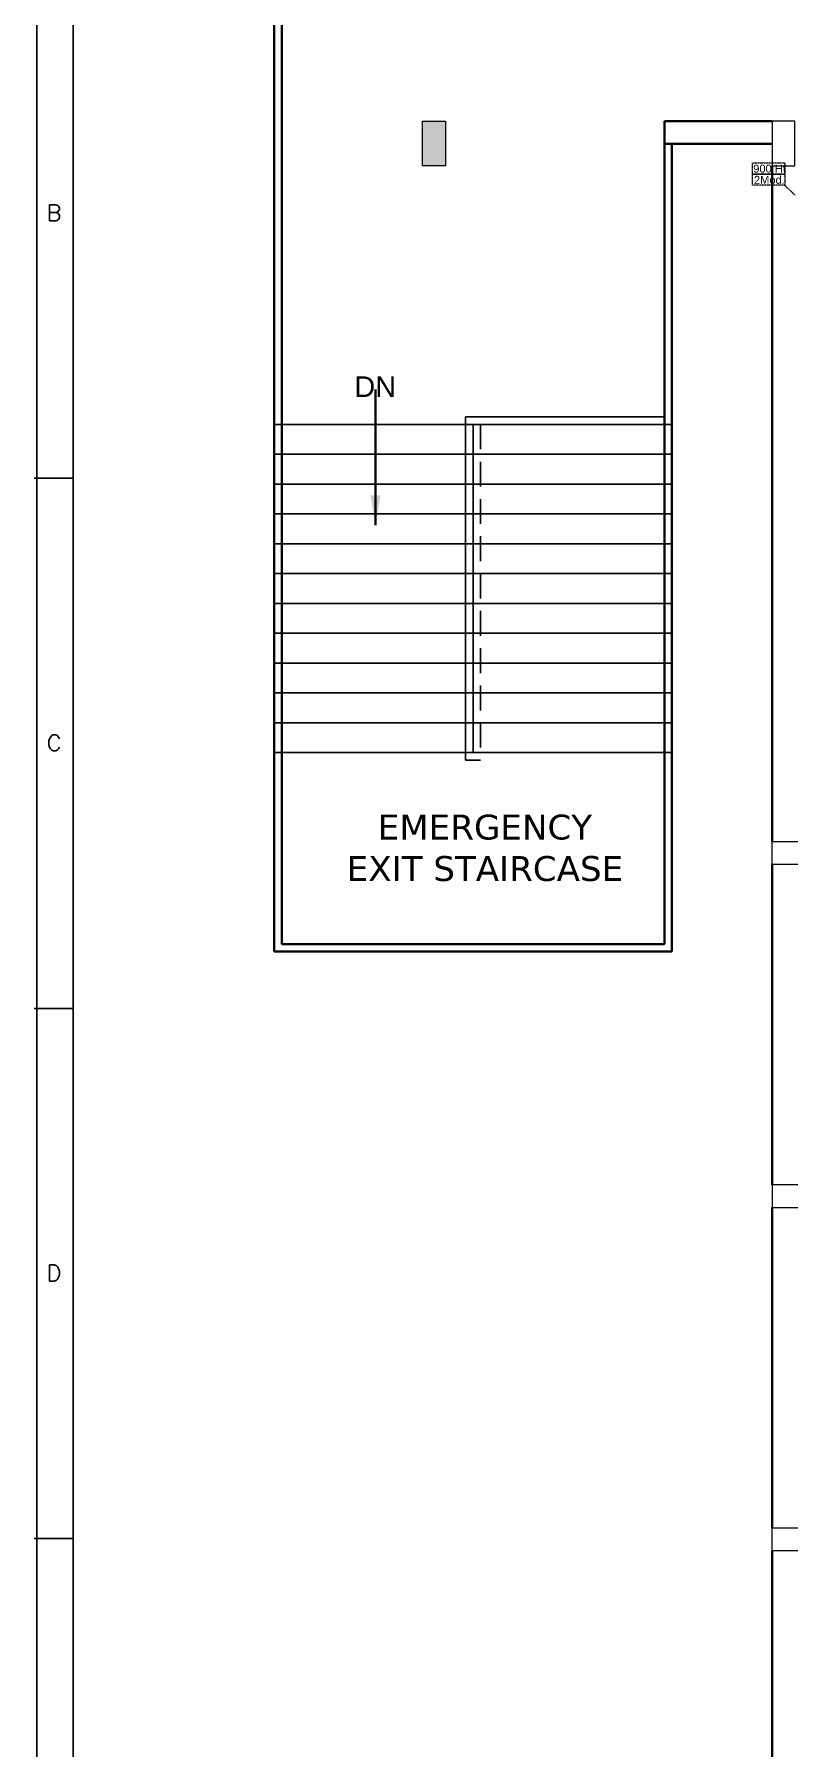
# Model space of a CAD drawing. Extents: x 2982526 to 3410143, y -1442121 to -1332990.
# Drawn here: x 2982526 to 2990115, y -1370105 to -1352877 of the extents above; entities that cross this region are included whole.
import ezdxf
from ezdxf.enums import TextEntityAlignment as Align

# ---------------------------------------------------------------- set-up
doc = ezdxf.new("R2010")
doc.units = 0
doc.header["$MEASUREMENT"] = 0
for name, pattern in [('1', [0, 0, 0]), ('DASHED', [0.75, 0.5, -0.25]), ('DASHED2', [0.375, 0.25, -0.125])]:
    doc.linetypes.add(name, pattern=pattern)
doc.layers.get('0').update_dxf_attribs({"color": 6, "linetype": '1'})
doc.layers.add('CFT_LOOPING', color=7, linetype='1', lineweight=0, true_color=0xd6d600)
doc.layers.add('Column', color=162, linetype='Continuous', lineweight=13)
doc.layers.add('WALL', color=7, linetype='1', lineweight=35)
for name, color, linetype in [('HS', 251, '1'), ('stairscas', 7, 'Continuous'), ('TEXT', 5, '1'), ('TITLE', 7, 'Continuous')]:
    doc.layers.add(name, color=color, linetype=linetype)
doc.styles.add('ARI', font='arial.ttf')
doc.styles.add('MSK', font='g13f12w.shx')
doc.styles.add('ROMANS', font='romans.shx')
doc.dimstyles.new('MM', dxfattribs={"dimscale": 0, "dimtxt": 230, "dimasz": 60, "dimexe": 100, "dimexo": 0.0625, "dimgap": 25, "dimtad": 0, "dimdec": 0, "dimzin": 0, "dimdsep": 46, "dimtxsty": 'ROMANS', "dimblk": 'OBLIQUE', "dimcen": 0.09, "dimdle": 100, "dimclrd": 5, "dimclre": 5, "dimclrt": 6, "dimadec": 0, "dimazin": 0, "dimtfac": 1, "dimtdec": 0, "dimtofl": 0, "dimtmove": 1, "dimatfit": 3, "dimfxl": 1, "dimfrac": 2, "dimtolj": 1, "dimtzin": 0, "dimarcsym": 0})

# ---------------------------------------------------------------- blocks, each defined once
blk = doc.blocks.new('A$C1BA14061')
at = {"layer": 'TITLE', "color": 7}
blk.add_line((0, -140464), (0, 0), dxfattribs=at)
at = {"layer": 'TITLE'}
blk.add_line((1204, -139174), (1204, -1290), dxfattribs=at)
at = {"layer": 'TITLE', "color": 0}
for p, q in [((-86, -35116), (1204, -35116)), ((-86, -52674), (1204, -52674)), ((-86, -70232), (1204, -70232))]:
    blk.add_line(p, q, dxfattribs=at)
at = {"layer": 'TITLE', "color": 0, "style": 'ROMANS', "width": 1}
for s, p in [('B', (573, -26323)), ('C', (573, -43881)), ('D', (573, -61439))]:
    blk.add_text(s, height=535, dxfattribs=at).set_placement(p, align=Align.MIDDLE)
blk = doc.blocks.new('_Oblique')
at = {"color": 0, "linetype": 'ByBlock', "lineweight": -2}
blk.add_line((-0.5, -0.5), (0.5, 0.5), dxfattribs=at)
blk = doc.blocks.new('Q5YYYU')
at = {"layer": 'HS', "lineweight": 0}
blk.add_hatch(color=251, dxfattribs=at).paths.add_polyline_path([(-3515.1682, 21620), (-3515.1682, 21170), (-3285.1682, 21170), (-3285.1682, 21620)])
at = {"layer": 'Column'}
for points in [[(-3515.1682, 21620), (-3285.1682, 21620), (-3285.1682, 21170), (-3515.1682, 21170)], [(0, 21170), (230, 21170), (230, 21620), (0, 21620)], [(450, 14375), (450, 14145), (0, 14145), (0, 14375)], [(0, 10925), (0, 10695), (450, 10695), (450, 10925)], [(450, 7475), (450, 7245), (0, 7245), (0, 7475)]]:
    blk.add_lwpolyline(points, close=True, dxfattribs=at)
at = {"layer": 'stairscas', "color": 251, "linetype": 'Continuous'}
for p, q in [((-1082.5841, 18645), (-3082.5841, 18645)), ((-3082.5841, 18645), (-3082.5841, 15195)), ((-5007.5841, 18570), (-3007.5841, 18570)), ((-1082.5841, 18570), (-3007.5841, 18570)), ((-3007.5841, 18570), (-3007.5841, 15270)), ((-5007.5841, 18270), (-3007.5841, 18270)), ((-5007.5841, 17970), (-3007.5841, 17970)), ((-5007.5841, 17670), (-3007.5841, 17670)), ((-5007.5841, 17370), (-3007.5841, 17370)), ((-5007.5841, 17070), (-3007.5841, 17070)), ((-5007.5841, 16770), (-3007.5841, 16770)), ((-5007.5841, 16470), (-3007.5841, 16470)), ((-5007.5841, 16170), (-3007.5841, 16170)), ((-5007.5841, 15870), (-3007.5841, 15870)), ((-5007.5841, 15570), (-3007.5841, 15570)), ((-5007.5841, 15270), (-3007.5841, 15270))]:
    blk.add_line(p, q, dxfattribs=at)
at = {"layer": 'stairscas', "color": 251, "ltscale": 500}
for p, q in [((-1007.5841, 18570), (-3007.5841, 18570)), ((-1007.5841, 18270), (-3007.5841, 18270)), ((-1007.5841, 17970), (-3007.5841, 17970)), ((-1007.5841, 17670), (-3007.5841, 17670)), ((-1007.5841, 17370), (-3007.5841, 17370)), ((-1007.5841, 17070), (-3007.5841, 17070)), ((-1007.5841, 16770), (-3007.5841, 16770)), ((-1007.5841, 16470), (-3007.5841, 16470)), ((-1007.5841, 16170), (-3007.5841, 16170)), ((-1007.5841, 15870), (-3007.5841, 15870)), ((-1007.5841, 15570), (-3007.5841, 15570)), ((-1007.5841, 15270), (-3007.5841, 15270))]:
    blk.add_line(p, q, dxfattribs=at)
at = {"layer": 'stairscas', "color": 251, "linetype": 'DASHED', "ltscale": 500}
for p, q in [((-3007.5841, 18570), (-3007.5841, 15270)), ((-2932.5841, 18570), (-2932.5841, 15195)), ((-2932.5841, 15195), (-3082.5841, 15195)), ((-3007.5841, 15270), (-3007.5841, 15270)), ((-3007.5841, 15270), (-3007.5841, 15270))]:
    blk.add_line(p, q, dxfattribs=at)
at = {"layer": 'WALL', "color": 8, "linetype": 'Continuous'}
for p, q in [((-5007.5841, 24020), (-5007.5841, 13270)), ((-4932.5841, 24020), (-4932.5841, 13345)), ((-1082.5841, 21390), (-1082.5841, 13345, 0)), ((-1082.5841, 21390), (-1082.5841, 13345, 0)), ((-1007.5841, 21390), (-1007.5841, 13270, 0)), ((-1007.5841, 21390), (-1007.5841, 13270, 0)), ((-5007.5841, 13270), (-1007.5841, 13270)), ((-4932.5841, 13345), (-1082.5841, 13345))]:
    blk.add_line(p, q, dxfattribs=at)
at = {"layer": 'WALL', "color": 8}
for p, q in [((-4932.5841, 21620), (-4932.5841, 21390)), ((-1082.5841, 21620), (-1082.5841, 21390)), ((0, 21620), (-1082.5841, 21620)), ((-1082.5841, 21620), (-1082.5841, 21390)), ((0, 21390), (-1082.5841, 21390)), ((0, 21170), (0, 14375)), ((0, 14145), (0, 10925)), ((0, 10695), (0, 7475)), ((0, 7245), (0, 3910))]:
    blk.add_line(p, q, dxfattribs=at)
at = {"layer": 'stairscas', "color": 251, "linetype": 'Continuous', "style": 'ARI'}
blk.add_text('DN', height=208.08, dxfattribs=at).set_placement((-3992.225, 18845.0584), align=Align.CENTER)
at = {"layer": 'TEXT', "color": 8, "insert": (-2888.6326, 13974.7057), "char_height": 250, "width": 3566.071851, "attachment_point": 8, "style": 'MSK'}
blk.add_mtext('{\\fVerdana|b0|i0|c0|p34;EMERGENCY\\PEXIT STAIRCASE}', dxfattribs=at)
at = {"layer": 'stairscas', "color": 251, "linetype": 'Continuous'}
blk.add_leader([(-3989.5693, 17556.6853), (-3989.5693, 18922.1926)], dimstyle='MM', override={"dimscale": 1, "dimasz": 300, "dimclrd": 256}, dxfattribs=at)

msp = doc.modelspace()

# ---------------------------------------------------------------- linework, layer by layer
at = {"layer": 'CFT_LOOPING', "color": 7, "linetype": 'DASHED2', "ltscale": 5}
msp.add_line((2990177.3, -1354494.7), (2990074.7, -1354395), dxfattribs=at)
for points in [[(2989749.9, -1354170), (2990074.7, -1354170), (2990074.7, -1354282.5), (2989749.9, -1354282.5)], [(2989749.9, -1354282.5), (2990074.7, -1354282.5), (2990074.7, -1354395), (2989749.9, -1354395)]]:
    msp.add_lwpolyline(points, close=True, dxfattribs=at)

# ---------------------------------------------------------------- block references
at = {"layer": 'TITLE', "xscale": 0.3035552556082519, "yscale": 0.3035553943041123, "zscale": 0.3035553665695551}
msp.add_blockref('A$C1BA14061', (2982551.7, -1346682), dxfattribs=at)
at = {"layer": 'WALL', "color": 240, "true_color": 0xed1f24}
msp.add_blockref('Q5YYYU', (2989947.3, -1375369.8), dxfattribs=at)

# ---------------------------------------------------------------- texts
at = {"layer": 'TEXT', "color": 7, "char_height": 80, "attachment_point": 1}
for s, insert, width in [('\\A1;{\\fArial|b0|i0|c0|p34;900 Ht\\P}', (2989757.4, -1354188.1), 8957.987), ('\\A1;{\\fArial|b0|i0|c0|p34;2Mod.\\P}', (2989764.4, -1354300.6), 352.575)]:
    msp.add_mtext(s, dxfattribs=dict(at, insert=insert, width=width))

doc.saveas('drawing.dxf')
